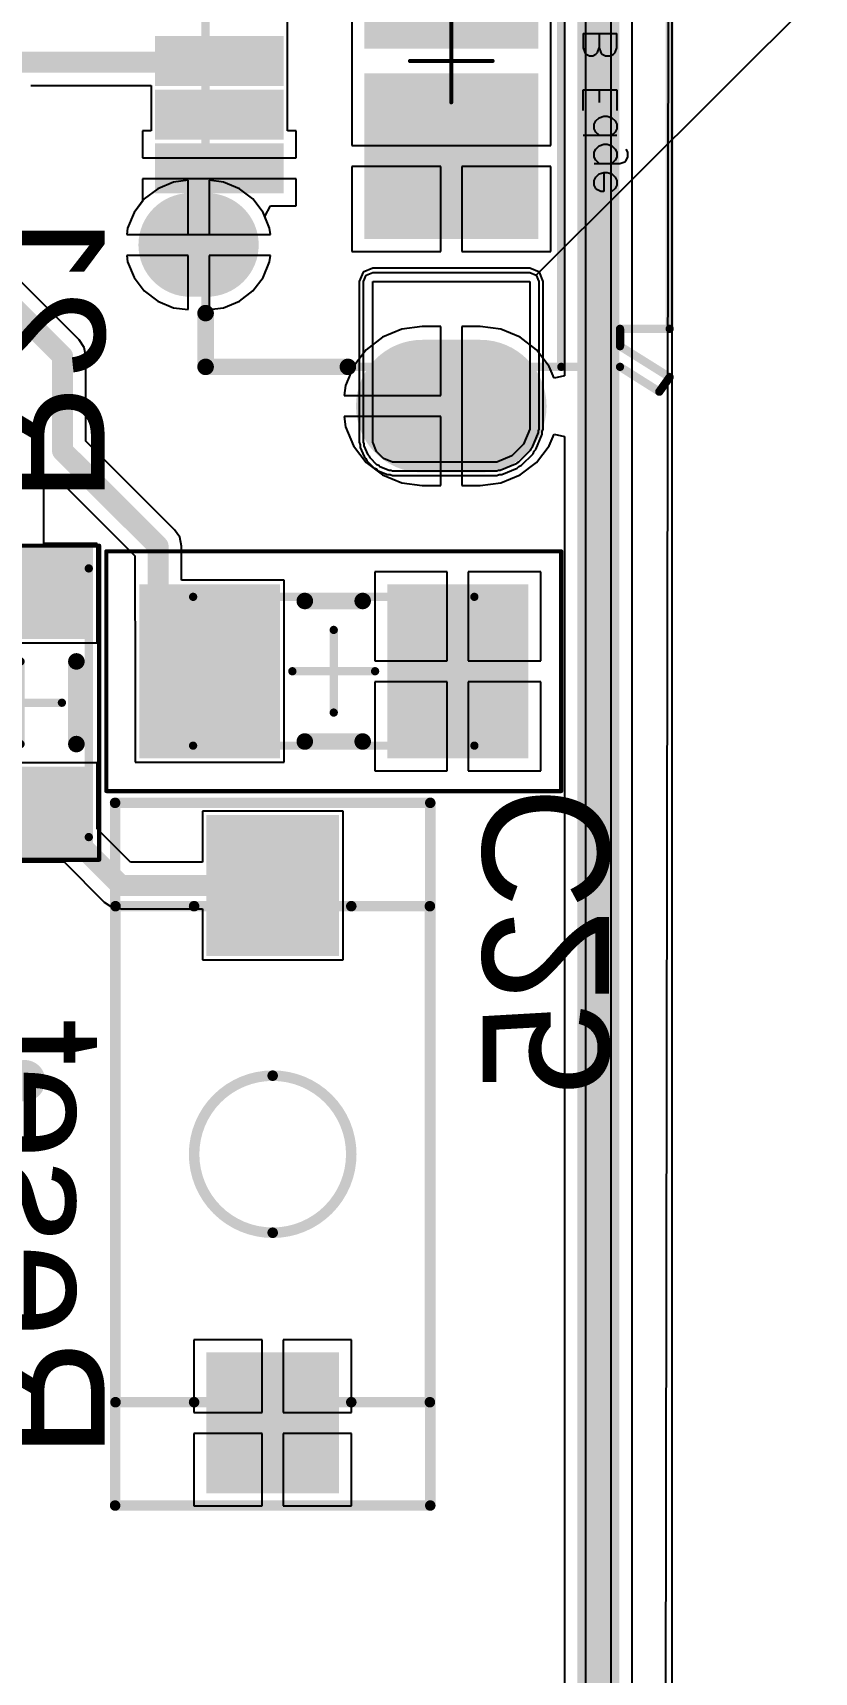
# Model space of a CAD drawing. Header units: millimetres. Extents: x 0 to 5455, y 0 to 5455.
# Drawn here: x 33.17 to 42.61, y 31.71 to 51.54 of the extents above; entities that cross this region are included whole.
import ezdxf

# ---------------------------------------------------------------- set-up
doc = ezdxf.new("R2010")
doc.units = ezdxf.units.MM
for name, color, linetype in [('BottomLayer', 5, 'Continuous'), ('BottomOverlay', 54, 'Continuous'), ('BottomPaste', 16, 'Continuous'), ('BottomSolder', 6, 'Continuous'), ('Mechanical13', 56, 'Continuous'), ('Mechanical15', 56, 'Continuous'), ('Mechanical2', 216, 'Continuous'), ('MultiLayer', 9, 'Continuous'), ('PadHoleLayer', 156, 'Continuous'), ('TopLayer', 1, 'Continuous'), ('TopSolder', 216, 'Continuous')]:
    doc.layers.add(name, color=color, linetype=linetype)

# ---------------------------------------------------------------- blocks, each defined once
blk = doc.blocks.new('TXC_9C_2_V_B_2')
at = {"layer": 'BottomLayer'}
for points in [[(-2, 1), (-2, -1), (-7.5, -1), (-7.5, 1)], [(7.5, 1), (7.5, -1), (2, -1), (2, 1)]]:
    blk.add_hatch(color=5, dxfattribs=at).paths.add_polyline_path(points)
at = {"layer": 'BottomPaste'}
for points in [[(-2, 1), (-2, -1), (-7.5, -1), (-7.5, 1)], [(7.5, 1), (7.5, -1), (2, -1), (2, 1)]]:
    blk.add_hatch(color=16, dxfattribs=at).paths.add_polyline_path(points)
at = {"layer": 'BottomSolder'}
for points in [[(-1.898, 1.102), (-1.898, -1.102), (-7.602, -1.102), (-7.602, 1.102)], [(7.602, 1.102), (7.602, -1.102), (1.898, -1.102), (1.898, 1.102)]]:
    blk.add_hatch(color=6, dxfattribs=at).paths.add_polyline_path(points)
at = {"layer": 'BottomOverlay', "const_width": 0.2}
for points in [[(5.7, 2.4), (-5.7, 2.4)], [(-5.7, 2.4), (-5.7, 1.4)], [(5.7, 2.4), (5.7, 1.4)], [(-5.7, -1.4), (-5.7, -2.4)], [(5.7, -1.4), (5.7, -2.4)], [(5.7, -2.4), (-5.7, -2.4)]]:
    blk.add_lwpolyline(points, dxfattribs=at)
at = {"layer": 'BottomOverlay'}
for points, const_width in [([(-5.75, 2.4, 1), (-5.65, 2.4, 1)], 0.1), ([(-5.75, 2.4, 1), (-5.65, 2.4, 1)], 0.1), ([(5.65, 2.4, 1), (5.75, 2.4, 1)], 0.1), ([(5.65, 2.4, 1), (5.75, 2.4, 1)], 0.1), ([(-5.75, 1.4, 1), (-5.65, 1.4, 1)], 0.1), ([(5.65, 1.4, 1), (5.75, 1.4, 1)], 0.1), ([(-7.925, 0, 1), (-8.175, 0, 1)], 0.25), ([(-8.238, 0, 1), (-8.113, 0, 1)], 0.125), ([(-7.987, 0, 1), (-7.863, 0, 1)], 0.125), ([(-5.75, -1.4, 1), (-5.65, -1.4, 1)], 0.1), ([(5.65, -1.4, 1), (5.75, -1.4, 1)], 0.1), ([(-5.75, -2.4, 1), (-5.65, -2.4, 1)], 0.1), ([(-5.75, -2.4, 1), (-5.65, -2.4, 1)], 0.1), ([(5.65, -2.4, 1), (5.75, -2.4, 1)], 0.1), ([(5.65, -2.4, 1), (5.75, -2.4, 1)], 0.1)]:
    blk.add_lwpolyline(points, format="xyb", close=True, dxfattribs=dict(at, const_width=const_width))
at = {"layer": 'Mechanical13', "const_width": 0.1}
for points in [[(-5.7, 2.4), (-5.7, -2.4)], [(5.7, 2.4), (-5.7, 2.4)], [(5.7, 2.4), (5.7, -2.4)], [(5.7, -2.4), (-5.7, -2.4)]]:
    blk.add_lwpolyline(points, dxfattribs=at)
at = {"layer": 'Mechanical13', "const_width": 0.05}
for points in [[(-5.725, 2.4, 1), (-5.675, 2.4, 1)], [(-5.725, 2.4, 1), (-5.675, 2.4, 1)], [(5.675, 2.4, 1), (5.725, 2.4, 1)], [(5.675, 2.4, 1), (5.725, 2.4, 1)], [(-5.725, -2.4, 1), (-5.675, -2.4, 1)], [(-5.725, -2.4, 1), (-5.675, -2.4, 1)], [(5.675, -2.4, 1), (5.725, -2.4, 1)], [(5.675, -2.4, 1), (5.725, -2.4, 1)]]:
    blk.add_lwpolyline(points, format="xyb", close=True, dxfattribs=at)
at = {"layer": 'Mechanical15'}
for points, const_width in [([(-7.6, 2.5), (-7.6, -2.5)], 0.05), ([(7.6, 2.5), (-7.6, 2.5)], 0.05), ([(7.6, 2.5), (7.6, -2.5)], 0.05), ([(0, 0.5), (0, -0.5)], 0.1), ([(0.5, 0), (-0.5, 0)], 0.1), ([(7.6, -2.5), (-7.6, -2.5)], 0.05)]:
    blk.add_lwpolyline(points, dxfattribs=dict(at, const_width=const_width))
for points, const_width in [([(-7.612, 2.5, 1), (-7.588, 2.5, 1)], 0.025), ([(-7.612, 2.5, 1), (-7.588, 2.5, 1)], 0.025), ([(7.588, 2.5, 1), (7.612, 2.5, 1)], 0.025), ([(7.588, 2.5, 1), (7.612, 2.5, 1)], 0.025), ([(-0.025, 0.5, 1), (0.025, 0.5, 1)], 0.05), ([(-0.525, 0, 1), (-0.475, 0, 1)], 0.05), ([(0.475, 0, 1), (0.525, 0, 1)], 0.05), ([(-0.025, -0.5, 1), (0.025, -0.5, 1)], 0.05), ([(-7.612, -2.5, 1), (-7.588, -2.5, 1)], 0.025), ([(-7.612, -2.5, 1), (-7.588, -2.5, 1)], 0.025), ([(7.588, -2.5, 1), (7.612, -2.5, 1)], 0.025), ([(7.588, -2.5, 1), (7.612, -2.5, 1)], 0.025)]:
    blk.add_lwpolyline(points, format="xyb", close=True, dxfattribs=dict(at, const_width=const_width))
blk = doc.blocks.new('434121025816_B_9')
at = {"layer": 'BottomLayer'}
for points in [[(-4, 0.7), (-2.5, 0.7), (-2.5, -0.7), (-4, -0.7)], [(2.5, 0.7), (4, 0.7), (4, -0.7), (2.5, -0.7)]]:
    blk.add_hatch(color=5, dxfattribs=at).paths.add_polyline_path(points)
at = {"layer": 'BottomPaste'}
for points in [[(-4, 0.7), (-2.5, 0.7), (-2.5, -0.7), (-4, -0.7)], [(2.5, 0.7), (4, 0.7), (4, -0.7), (2.5, -0.7)]]:
    blk.add_hatch(color=16, dxfattribs=at).paths.add_polyline_path(points)
at = {"layer": 'BottomSolder'}
for points in [[(-4.102, 0.802), (-2.398, 0.802), (-2.398, -0.802), (-4.102, -0.802)], [(2.398, 0.802), (4.102, 0.802), (4.102, -0.802), (2.398, -0.802)]]:
    blk.add_hatch(color=6, dxfattribs=at).paths.add_polyline_path(points)
at = {"layer": 'BottomOverlay', "const_width": 0.127}
for points in [[(-3, 1.9), (-3, 0.95)], [(-3, 1.9), (3, 1.9)], [(3, 1.9), (3, 0.95)], [(-3, -0.95), (-3, -1.9)], [(3, -0.95), (3, -1.9)], [(-3, -1.9), (3, -1.9)]]:
    blk.add_lwpolyline(points, dxfattribs=at)
at = {"layer": 'BottomOverlay'}
for points, const_width in [([(-3.032, 1.9, 1), (-2.968, 1.9, 1)], 0.0635), ([(-3.032, 1.9, 1), (-2.968, 1.9, 1)], 0.0635), ([(2.968, 1.9, 1), (3.032, 1.9, 1)], 0.0635), ([(2.968, 1.9, 1), (3.032, 1.9, 1)], 0.0635), ([(-3.032, 0.95, 1), (-2.968, 0.95, 1)], 0.0635), ([(0.95, 0, 1), (-0.95, 0, 1)], 0.127), ([(2.968, 0.95, 1), (3.032, 0.95, 1)], 0.0635), ([(-0.982, 0, 1), (-0.918, 0, 1)], 0.0635), ([(0.918, 0, 1), (0.982, 0, 1)], 0.0635), ([(-3.032, -0.95, 1), (-2.968, -0.95, 1)], 0.0635), ([(2.968, -0.95, 1), (3.032, -0.95, 1)], 0.0635), ([(-3.032, -1.9, 1), (-2.968, -1.9, 1)], 0.0635), ([(-3.032, -1.9, 1), (-2.968, -1.9, 1)], 0.0635), ([(2.968, -1.9, 1), (3.032, -1.9, 1)], 0.0635), ([(2.968, -1.9, 1), (3.032, -1.9, 1)], 0.0635)]:
    blk.add_lwpolyline(points, format="xyb", close=True, dxfattribs=dict(at, const_width=const_width))
at = {"layer": 'Mechanical13', "const_width": 0.127}
for points in [[(-3, 1.9), (-3, -1.9)], [(-3, 1.9), (3, 1.9)], [(3, 1.9), (3, -1.9)], [(-3, -1.9), (3, -1.9)]]:
    blk.add_lwpolyline(points, dxfattribs=at)
at = {"layer": 'Mechanical13', "const_width": 0.0635}
for points in [[(-3.032, 1.9, 1), (-2.968, 1.9, 1)], [(-3.032, 1.9, 1), (-2.968, 1.9, 1)], [(2.968, 1.9, 1), (3.032, 1.9, 1)], [(2.968, 1.9, 1), (3.032, 1.9, 1)], [(-3.032, -1.9, 1), (-2.968, -1.9, 1)], [(-3.032, -1.9, 1), (-2.968, -1.9, 1)], [(2.968, -1.9, 1), (3.032, -1.9, 1)], [(2.968, -1.9, 1), (3.032, -1.9, 1)]]:
    blk.add_lwpolyline(points, format="xyb", close=True, dxfattribs=at)
at = {"layer": 'Mechanical15', "const_width": 0.127}
for points in [[(-4.25, 1.905), (4.25, 1.905)], [(-4.25, 1.905), (-4.25, -1.905)], [(4.25, 1.905), (4.25, -1.905)], [(-4.25, -1.905), (4.25, -1.905)]]:
    blk.add_lwpolyline(points, dxfattribs=at)
at = {"layer": 'Mechanical15', "const_width": 0.0635}
for points in [[(-4.282, 1.905, 1), (-4.218, 1.905, 1)], [(-4.282, 1.905, 1), (-4.218, 1.905, 1)], [(4.218, 1.905, 1), (4.282, 1.905, 1)], [(4.218, 1.905, 1), (4.282, 1.905, 1)], [(-4.282, -1.905, 1), (-4.218, -1.905, 1)], [(-4.282, -1.905, 1), (-4.218, -1.905, 1)], [(4.218, -1.905, 1), (4.282, -1.905, 1)], [(4.218, -1.905, 1), (4.282, -1.905, 1)]]:
    blk.add_lwpolyline(points, format="xyb", close=True, dxfattribs=at)
blk = doc.blocks.new('RESC3216X70X50LL05T20_B_10')
at = {"layer": 'BottomLayer'}
for points in [[(-0.875, 0.775), (-0.875, -0.775), (-1.775, -0.775), (-1.775, 0.775)], [(1.775, 0.775), (1.775, -0.775), (0.875, -0.775), (0.875, 0.775)]]:
    blk.add_hatch(color=5, dxfattribs=at).paths.add_polyline_path(points)
at = {"layer": 'BottomPaste'}
for points in [[(-0.875, 0.775), (-0.875, -0.775), (-1.775, -0.775), (-1.775, 0.775)], [(1.775, 0.775), (1.775, -0.775), (0.875, -0.775), (0.875, 0.775)]]:
    blk.add_hatch(color=16, dxfattribs=at).paths.add_polyline_path(points)
at = {"layer": 'BottomSolder'}
for points in [[(-0.773, 0.877), (-0.773, -0.877), (-1.877, -0.877), (-1.877, 0.877)], [(1.877, 0.877), (1.877, -0.877), (0.773, -0.877), (0.773, 0.877)]]:
    blk.add_hatch(color=6, dxfattribs=at).paths.add_polyline_path(points)
at = {"layer": 'BottomOverlay', "const_width": 0.2}
for points in [[(0.5, 0.675), (-0.5, 0.675)], [(0.5, -0.675), (-0.5, -0.675)]]:
    blk.add_lwpolyline(points, dxfattribs=at)
at = {"layer": 'BottomOverlay', "const_width": 0.1}
for points in [[(-0.55, 0.675, 1), (-0.45, 0.675, 1)], [(0.45, 0.675, 1), (0.55, 0.675, 1)], [(-0.55, -0.675, 1), (-0.45, -0.675, 1)], [(0.45, -0.675, 1), (0.55, -0.675, 1)]]:
    blk.add_lwpolyline(points, format="xyb", close=True, dxfattribs=at)
at = {"layer": 'Mechanical13', "const_width": 0.1}
for points in [[(1.625, 0.825), (-1.625, 0.825)], [(-1.625, -0.825), (-1.625, 0.825)], [(1.625, -0.825), (1.625, 0.825)], [(1.625, -0.825), (-1.625, -0.825)]]:
    blk.add_lwpolyline(points, dxfattribs=at)
at = {"layer": 'Mechanical13', "const_width": 0.05}
for points in [[(-1.65, 0.825, 1), (-1.6, 0.825, 1)], [(-1.65, 0.825, 1), (-1.6, 0.825, 1)], [(1.6, 0.825, 1), (1.65, 0.825, 1)], [(1.6, 0.825, 1), (1.65, 0.825, 1)], [(-1.65, -0.825, 1), (-1.6, -0.825, 1)], [(-1.65, -0.825, 1), (-1.6, -0.825, 1)], [(1.6, -0.825, 1), (1.65, -0.825, 1)], [(1.6, -0.825, 1), (1.65, -0.825, 1)]]:
    blk.add_lwpolyline(points, format="xyb", close=True, dxfattribs=at)
at = {"layer": 'Mechanical15'}
for points, const_width in [([(1.9, 0.95), (-1.9, 0.95)], 0.05), ([(-1.9, -0.95), (-1.9, 0.95)], 0.05), ([(1.9, -0.95), (1.9, 0.95)], 0.05), ([(0, -0.5), (0, 0.5)], 0.1), ([(0.5, 0), (-0.5, 0)], 0.1), ([(1.9, -0.95), (-1.9, -0.95)], 0.05)]:
    blk.add_lwpolyline(points, dxfattribs=dict(at, const_width=const_width))
for points, const_width in [([(-1.913, 0.95, 1), (-1.888, 0.95, 1)], 0.025), ([(-1.913, 0.95, 1), (-1.888, 0.95, 1)], 0.025), ([(1.887, 0.95, 1), (1.912, 0.95, 1)], 0.025), ([(1.887, 0.95, 1), (1.912, 0.95, 1)], 0.025), ([(-0.025, 0.5, 1), (0.025, 0.5, 1)], 0.05), ([(-0.525, 0, 1), (-0.475, 0, 1)], 0.05), ([(0.475, 0, 1), (0.525, 0, 1)], 0.05), ([(-0.025, -0.5, 1), (0.025, -0.5, 1)], 0.05), ([(-1.913, -0.95, 1), (-1.888, -0.95, 1)], 0.025), ([(-1.913, -0.95, 1), (-1.888, -0.95, 1)], 0.025), ([(1.887, -0.95, 1), (1.912, -0.95, 1)], 0.025), ([(1.887, -0.95, 1), (1.912, -0.95, 1)], 0.025)]:
    blk.add_lwpolyline(points, format="xyb", close=True, dxfattribs=dict(at, const_width=const_width))
blk = doc.blocks.new('629105150921_B_23')
at = {"layer": 'BottomLayer'}
for points in [[(-2.05, 0.95), (-0.25, 0.95), (-0.25, -0.95), (-2.05, -0.95)], [(0.25, 0.95), (2.05, 0.95), (2.05, -0.95), (0.25, -0.95)], [(-0.2, -2.13), (0.2, -2.13), (0.2, -3.48), (-0.2, -3.48)], [(0.45, -2.13), (0.85, -2.13), (0.85, -3.48), (0.45, -3.48)], [(1.1, -2.13), (1.5, -2.13), (1.5, -3.48), (1.1, -3.48)]]:
    blk.add_hatch(color=5, dxfattribs=at).paths.add_polyline_path(points)
h = blk.add_hatch(color=5, dxfattribs=at)
edge = h.paths.add_edge_path()
edge.add_arc((2.225, -3.155), 0.525, 180, 360)
edge.add_line((2.75, -3.155), (2.75, -2.955))
edge.add_arc((2.225, -2.955), 0.525, 0, 180)
edge.add_line((1.7, -2.955), (1.7, -3.155))
at = {"layer": 'BottomPaste'}
for points in [[(-2.05, 0.95), (-0.25, 0.95), (-0.25, -0.95), (-2.05, -0.95)], [(0.25, 0.95), (2.05, 0.95), (2.05, -0.95), (0.25, -0.95)], [(-0.2, -2.13), (0.2, -2.13), (0.2, -3.48), (-0.2, -3.48)], [(0.45, -2.13), (0.85, -2.13), (0.85, -3.48), (0.45, -3.48)], [(1.1, -2.13), (1.5, -2.13), (1.5, -3.48), (1.1, -3.48)]]:
    blk.add_hatch(color=16, dxfattribs=at).paths.add_polyline_path(points)
at = {"layer": 'BottomSolder'}
for points in [[(-2.152, 1.052), (-0.148, 1.052), (-0.148, -1.052), (-2.152, -1.052)], [(0.148, 1.052), (2.152, 1.052), (2.152, -1.052), (0.148, -1.052)], [(-0.302, -2.028), (0.302, -2.028), (0.302, -3.582), (-0.302, -3.582)], [(0.348, -2.028), (0.952, -2.028), (0.952, -3.582), (0.348, -3.582)], [(0.998, -2.028), (1.602, -2.028), (1.602, -3.582), (0.998, -3.582)]]:
    blk.add_hatch(color=6, dxfattribs=at).paths.add_polyline_path(points)
h = blk.add_hatch(color=6, dxfattribs=at)
edge = h.paths.add_edge_path()
edge.add_arc((2.225, -3.155), 0.627, 180, 360)
edge.add_line((2.852, -3.155), (2.852, -2.955))
edge.add_arc((2.225, -2.955), 0.627, 0, 180)
edge.add_line((1.598, -2.955), (1.598, -3.155))
at = {"layer": 'MultiLayer'}
h = blk.add_hatch(color=9, dxfattribs=at)
edge = h.paths.add_edge_path()
edge.add_arc((2.225, -3.155), 0.525, 180, 360)
edge.add_line((2.75, -3.155), (2.75, -2.955))
edge.add_arc((2.225, -2.955), 0.525, 0, 180)
edge.add_line((1.7, -2.955), (1.7, -3.155))
at = {"layer": 'PadHoleLayer'}
h = blk.add_hatch(color=156, dxfattribs=at)
edge = h.paths.add_edge_path()
edge.add_arc((4.175, 0.338), 0.412, 0, 180)
edge.add_line((3.763, 0.338), (3.763, -0.338))
edge.add_arc((4.175, -0.338), 0.412, 180, 360)
edge.add_line((4.587, -0.338), (4.587, 0.338))
h = blk.add_hatch(color=156, dxfattribs=at)
edge = h.paths.add_edge_path()
edge.add_arc((2.225, -2.955), 0.325, 0, 180)
edge.add_line((1.9, -2.955), (1.9, -3.155))
edge.add_arc((2.225, -3.155), 0.325, 180, 360)
edge.add_line((2.55, -3.155), (2.55, -2.955))
at = {"layer": 'TopLayer'}
h = blk.add_hatch(color=1, dxfattribs=at)
edge = h.paths.add_edge_path()
edge.add_arc((4.175, 0.35), 0.7, 0, 180)
edge.add_line((3.475, 0.35), (3.475, -0.35))
edge.add_arc((4.175, -0.35), 0.7, 180, 360)
edge.add_line((4.875, -0.35), (4.875, 0.35))
h = blk.add_hatch(color=1, dxfattribs=at)
edge = h.paths.add_edge_path()
edge.add_arc((2.225, -3.155), 0.525, 180, 360)
edge.add_line((2.75, -3.155), (2.75, -2.955))
edge.add_arc((2.225, -2.955), 0.525, 0, 180)
edge.add_line((1.7, -2.955), (1.7, -3.155))
at = {"layer": 'TopSolder'}
h = blk.add_hatch(color=216, dxfattribs=at)
edge = h.paths.add_edge_path()
edge.add_arc((4.175, 0.35), 0.802, 0, 180)
edge.add_line((3.373, 0.35), (3.373, -0.35))
edge.add_arc((4.175, -0.35), 0.802, 180, 360)
edge.add_line((4.977, -0.35), (4.977, 0.35))
h = blk.add_hatch(color=216, dxfattribs=at)
edge = h.paths.add_edge_path()
edge.add_arc((2.225, -3.155), 0.627, 180, 360)
edge.add_line((2.852, -3.155), (2.852, -2.955))
edge.add_arc((2.225, -2.955), 0.627, 0, 180)
edge.add_line((1.598, -2.955), (1.598, -3.155))
at = {"layer": 'BottomLayer'}
for p, q in [((2.668, 0.95), (4.353, 0.95)), ((2.668, -0.95), (2.668, 0.95)), ((4.353, 0.95), (4.452, 0.95)), ((4.452, 0.95), (4.636, 0.874)), ((4.636, 0.874), (4.776, 0.733)), ((4.776, 0.733), (4.852, 0.549)), ((4.852, 0.549), (4.852, 0.45)), ((4.852, 0.45), (4.852, 0.45)), ((4.852, 0.45), (4.852, -0.65)), ((4.852, -0.71), (4.807, -0.82)), ((4.852, -0.65), (4.852, -0.71)), ((4.553, -0.95), (2.668, -0.95)), ((4.612, -0.95), (4.553, -0.95)), ((4.553, -0.95), (4.553, -0.95)), ((4.722, -0.904), (4.612, -0.95)), ((4.807, -0.82), (4.722, -0.904))]:
    blk.add_line(p, q, dxfattribs=at)
at = {"layer": 'BottomOverlay', "const_width": 0.2}
for points in [[(3.7, -2.97), (3.7, -1.25)], [(3.7, -2.97), (3.05, -2.97)]]:
    blk.add_lwpolyline(points, dxfattribs=at)
at = {"layer": 'BottomOverlay', "const_width": 0.1}
for points in [[(3.65, -1.25, 1), (3.75, -1.25, 1)], [(3, -2.97, 1), (3.1, -2.97, 1)], [(3.65, -2.97, 1), (3.75, -2.97, 1)], [(3.65, -2.97, 1), (3.75, -2.97, 1)]]:
    blk.add_lwpolyline(points, format="xyb", close=True, dxfattribs=at)
at = {"layer": 'BottomSolder'}
for p, q in [((2.59, 1.028), (-5403.411, 5416.381)), ((2.558, 0.95), (2.59, 1.028)), ((2.59, 1.028), (2.668, 1.06)), ((2.668, 1.06), (4.353, 1.06)), ((4.353, 1.06), (4.452, 1.06)), ((4.452, 1.06), (4.472, 1.052)), ((4.472, 1.052), (4.494, 1.052)), ((4.494, 1.052), (4.678, 0.975)), ((2.558, -0.95), (2.558, 0.95)), ((4.678, 0.975), (4.693, 0.96)), ((4.693, 0.96), (4.713, 0.952)), ((4.713, 0.952), (4.854, 0.811)), ((4.854, 0.811), (4.863, 0.791)), ((4.863, 0.791), (4.878, 0.775)), ((4.878, 0.775), (4.954, 0.592)), ((4.954, 0.592), (4.954, 0.57)), ((4.954, 0.57), (4.962, 0.549)), ((4.962, 0.549), (4.962, -0.71)), ((4.954, -0.752), (4.908, -0.862)), ((4.962, -0.71), (4.954, -0.73)), ((4.954, -0.73), (4.954, -0.752)), ((2.59, -1.028), (2.558, -0.95)), ((4.78, -0.99), (4.765, -1.006)), ((4.8, -0.982), (4.78, -0.99)), ((4.885, -0.898), (4.8, -0.982)), ((4.893, -0.877), (4.885, -0.898)), ((4.908, -0.862), (4.893, -0.877)), ((2.668, -1.06), (2.59, -1.028)), ((4.553, -1.06), (2.668, -1.06)), ((4.612, -1.06), (4.553, -1.06)), ((4.632, -1.052), (4.612, -1.06)), ((4.654, -1.052), (4.632, -1.052)), ((4.765, -1.006), (4.654, -1.052))]:
    blk.add_line(p, q, dxfattribs=at)
at = {"layer": 'Mechanical13', "const_width": 0.1}
for points in [[(3.24, 2.64), (-3.24, 2.64)], [(3.24, 2.04), (3.24, 2.64)], [(3.45, 2.04), (3.825, 2.64)], [(4, 2.515), (3.825, 2.64)], [(3.7, 2.04), (4, 2.515)], [(3.45, 2.04), (3.24, 2.04)], [(3.7, -2.97), (3.7, 2.04)], [(3.7, -2.97), (-3.7, -2.97)]]:
    blk.add_lwpolyline(points, dxfattribs=at)
at = {"layer": 'Mechanical13', "const_width": 0.05}
for points in [[(3.215, 2.64, 1), (3.265, 2.64, 1)], [(3.215, 2.64, 1), (3.265, 2.64, 1)], [(3.8, 2.64, 1), (3.85, 2.64, 1)], [(3.8, 2.64, 1), (3.85, 2.64, 1)], [(3.975, 2.515, 1), (4.025, 2.515, 1)], [(3.975, 2.515, 1), (4.025, 2.515, 1)], [(3.215, 2.04, 1), (3.265, 2.04, 1)], [(3.215, 2.04, 1), (3.265, 2.04, 1)], [(3.425, 2.04, 1), (3.475, 2.04, 1)], [(3.425, 2.04, 1), (3.475, 2.04, 1)], [(3.675, 2.04, 1), (3.725, 2.04, 1)], [(3.675, 2.04, 1), (3.725, 2.04, 1)], [(3.675, -2.97, 1), (3.725, -2.97, 1)], [(3.675, -2.97, 1), (3.725, -2.97, 1)]]:
    blk.add_lwpolyline(points, format="xyb", close=True, dxfattribs=at)
at = {"layer": 'Mechanical15', "const_width": 0.05}
for points in [[(0, -0.5), (0, 0.5)], [(0.5, 0), (-0.5, 0)]]:
    blk.add_lwpolyline(points, dxfattribs=at)
at = {"layer": 'Mechanical15', "const_width": 0.025}
for points in [[(-0.012, 0.5, 1), (0.012, 0.5, 1)], [(0.487, 0, 1), (0.512, 0, 1)], [(-0.012, -0.5, 1), (0.012, -0.5, 1)]]:
    blk.add_lwpolyline(points, format="xyb", close=True, dxfattribs=at)
at = {"layer": 'Mechanical2'}
for p, q in [((-0.334, 1.594), (-0.334, 2)), ((-0.16, 2), (-0.334, 2)), ((-0.102, 1.981), (-0.16, 2)), ((0.347, 1.594), (0.347, 2)), ((0.347, 2), (0.599, 2)), ((0.725, 1.981), (0.763, 2)), ((0.763, 2), (0.821, 2)), ((0.821, 2), (0.86, 1.981)), ((0.899, 1.594), (0.899, 2)), ((1.104, 2.135), (1.065, 2.116)), ((1.065, 1.981), (1.104, 2)), ((1.162, 2.135), (1.104, 2.135)), ((1.104, 2), (1.162, 2)), ((1.201, 2.116), (1.162, 2.135)), ((1.162, 2), (1.201, 1.981)), ((1.22, 2.097), (1.201, 2.116)), ((1.239, 2.039), (1.22, 2.097)), ((1.239, 1.729), (1.239, 2.039)), ((1.406, 1.981), (1.444, 2)), ((1.444, 2), (1.502, 2)), ((1.502, 2), (1.541, 1.981)), ((-0.334, 1.787), (-0.16, 1.787)), ((-0.16, 1.787), (-0.102, 1.807)), ((-0.102, 1.768), (-0.16, 1.787)), ((-0.082, 1.961), (-0.102, 1.981)), ((-0.102, 1.807), (-0.082, 1.826)), ((-0.063, 1.923), (-0.082, 1.961)), ((-0.082, 1.826), (-0.063, 1.865)), ((-0.063, 1.865), (-0.063, 1.923)), ((0.347, 1.787), (0.502, 1.787)), ((0.666, 1.884), (0.686, 1.942)), ((0.666, 1.845), (0.666, 1.884)), ((0.686, 1.787), (0.666, 1.845)), ((0.686, 1.942), (0.725, 1.981)), ((0.725, 1.748), (0.686, 1.787)), ((0.86, 1.981), (0.899, 1.942)), ((0.899, 1.787), (0.86, 1.748)), ((1.007, 1.884), (1.026, 1.942)), ((1.007, 1.845), (1.007, 1.884)), ((1.026, 1.787), (1.007, 1.845)), ((1.026, 1.942), (1.065, 1.981)), ((1.065, 1.748), (1.026, 1.787)), ((1.201, 1.981), (1.239, 1.942)), ((1.239, 1.787), (1.201, 1.748)), ((1.348, 1.884), (1.367, 1.942)), ((1.348, 1.845), (1.348, 1.884)), ((1.348, 1.845), (1.58, 1.845)), ((1.367, 1.787), (1.348, 1.845)), ((1.367, 1.942), (1.406, 1.981)), ((1.406, 1.748), (1.367, 1.787)), ((1.541, 1.981), (1.58, 1.942)), ((1.58, 1.807), (1.56, 1.768)), ((1.58, 1.845), (1.58, 1.807)), ((-0.334, 1.594), (-0.16, 1.594)), ((-0.16, 1.594), (-0.102, 1.613)), ((-0.082, 1.748), (-0.102, 1.768)), ((-0.102, 1.613), (-0.082, 1.632)), ((-0.063, 1.71), (-0.082, 1.748)), ((-0.082, 1.632), (-0.063, 1.671)), ((-0.063, 1.671), (-0.063, 1.71)), ((0.599, 1.594), (0.347, 1.594)), ((0.763, 1.729), (0.725, 1.748)), ((0.821, 1.729), (0.763, 1.729)), ((0.86, 1.748), (0.821, 1.729)), ((1.104, 1.729), (1.065, 1.748)), ((1.162, 1.729), (1.104, 1.729)), ((1.201, 1.748), (1.162, 1.729)), ((1.444, 1.729), (1.406, 1.748)), ((1.502, 1.729), (1.444, 1.729)), ((1.541, 1.748), (1.502, 1.729)), ((1.56, 1.768), (1.541, 1.748))]:
    blk.add_line(p, q, dxfattribs=at)
at = {"layer": 'Mechanical2', "const_width": 0.1}
blk.add_lwpolyline([(3.7, 1.33), (-3.7, 1.33)], dxfattribs=at)
at = {"layer": 'Mechanical2', "const_width": 0.05}
blk.add_lwpolyline([(3.675, 1.33, 1), (3.725, 1.33, 1)], format="xyb", close=True, dxfattribs=at)
blk = doc.blocks.new('CAPC3216X180X50ML20T25_B_25')
at = {"layer": 'BottomLayer'}
for points in [[(-0.75, 0.95), (-0.75, -0.95), (-2.25, -0.95), (-2.25, 0.95)], [(2.25, 0.95), (2.25, -0.95), (0.75, -0.95), (0.75, 0.95)]]:
    blk.add_hatch(color=5, dxfattribs=at).paths.add_polyline_path(points)
at = {"layer": 'BottomPaste'}
for points in [[(-0.75, 0.95), (-0.75, -0.95), (-2.25, -0.95), (-2.25, 0.95)], [(2.25, 0.95), (2.25, -0.95), (0.75, -0.95), (0.75, 0.95)]]:
    blk.add_hatch(color=16, dxfattribs=at).paths.add_polyline_path(points)
at = {"layer": 'BottomSolder'}
for points in [[(-0.648, 1.052), (-0.648, -1.052), (-2.352, -1.052), (-2.352, 1.052)], [(2.352, 1.052), (2.352, -1.052), (0.648, -1.052), (0.648, 1.052)]]:
    blk.add_hatch(color=6, dxfattribs=at).paths.add_polyline_path(points)
at = {"layer": 'BottomOverlay', "const_width": 0.2}
for points in [[(-0.35, 0.85), (0.35, 0.85)], [(-0.35, -0.85), (0.35, -0.85)]]:
    blk.add_lwpolyline(points, dxfattribs=at)
at = {"layer": 'BottomOverlay', "const_width": 0.1}
for points in [[(-0.4, 0.85, 1), (-0.3, 0.85, 1)], [(0.3, 0.85, 1), (0.4, 0.85, 1)], [(-0.4, -0.85, 1), (-0.3, -0.85, 1)], [(0.3, -0.85, 1), (0.4, -0.85, 1)]]:
    blk.add_lwpolyline(points, format="xyb", close=True, dxfattribs=at)
at = {"layer": 'Mechanical13', "const_width": 0.1}
for points in [[(-1.7, 0.9), (1.7, 0.9)], [(-1.7, -0.9), (-1.7, 0.9)], [(1.7, -0.9), (1.7, 0.9)], [(-1.7, -0.9), (1.7, -0.9)]]:
    blk.add_lwpolyline(points, dxfattribs=at)
at = {"layer": 'Mechanical13', "const_width": 0.05}
for points in [[(-1.725, 0.9, 1), (-1.675, 0.9, 1)], [(-1.725, 0.9, 1), (-1.675, 0.9, 1)], [(1.675, 0.9, 1), (1.725, 0.9, 1)], [(1.675, 0.9, 1), (1.725, 0.9, 1)], [(-1.725, -0.9, 1), (-1.675, -0.9, 1)], [(-1.725, -0.9, 1), (-1.675, -0.9, 1)], [(1.675, -0.9, 1), (1.725, -0.9, 1)], [(1.675, -0.9, 1), (1.725, -0.9, 1)]]:
    blk.add_lwpolyline(points, format="xyb", close=True, dxfattribs=at)
at = {"layer": 'Mechanical15'}
for points, const_width in [([(-2.75, 1.45), (2.75, 1.45)], 0.05), ([(-2.75, -1.45), (-2.75, 1.45)], 0.05), ([(2.75, -1.45), (2.75, 1.45)], 0.05), ([(0, -0.5), (0, 0.5)], 0.1), ([(-0.5, 0), (0.5, 0)], 0.1), ([(-2.75, -1.45), (2.75, -1.45)], 0.05)]:
    blk.add_lwpolyline(points, dxfattribs=dict(at, const_width=const_width))
for points, const_width in [([(-2.762, 1.45, 1), (-2.738, 1.45, 1)], 0.025), ([(-2.762, 1.45, 1), (-2.738, 1.45, 1)], 0.025), ([(2.738, 1.45, 1), (2.762, 1.45, 1)], 0.025), ([(2.738, 1.45, 1), (2.762, 1.45, 1)], 0.025), ([(-0.025, 0.5, 1), (0.025, 0.5, 1)], 0.05), ([(-0.525, 0, 1), (-0.475, 0, 1)], 0.05), ([(0.475, 0, 1), (0.525, 0, 1)], 0.05), ([(-0.025, -0.5, 1), (0.025, -0.5, 1)], 0.05), ([(-2.762, -1.45, 1), (-2.738, -1.45, 1)], 0.025), ([(-2.762, -1.45, 1), (-2.738, -1.45, 1)], 0.025), ([(2.738, -1.45, 1), (2.762, -1.45, 1)], 0.025), ([(2.738, -1.45, 1), (2.762, -1.45, 1)], 0.025)]:
    blk.add_lwpolyline(points, format="xyb", close=True, dxfattribs=dict(at, const_width=const_width))

msp = doc.modelspace()

# ---------------------------------------------------------------- linework, layer by layer
at = {"layer": 'BottomLayer'}
for p, q in [((40.894, 79.883), (40.894, 0)), ((39.85, 56.779), (39.85, 27.549)), ((40.414, 27.432), (40.414, 56.896)), ((37.023, 52.22), (37.023, 51.193)), ((39.431, 51.193), (39.431, 52.22)), ((36.247, 51.497), (36.247, 52.147)), ((36.247, 50.351), (36.247, 51.497)), ((37.023, 51.193), (37.023, 50.174)), ((39.431, 50.174), (39.431, 51.193)), ((33.145, 50.899), (34.597, 50.899)), ((34.597, 50.899), (34.597, 50.351)), ((34.597, 50.351), (34.493, 50.351)), ((34.493, 50.351), (34.493, 50.024)), ((36.351, 50.351), (36.247, 50.351)), ((36.351, 50.024), (36.351, 50.351)), ((37.023, 50.174), (38.227, 50.174)), ((38.227, 50.174), (39.431, 50.174)), ((34.493, 50.024), (35.422, 50.024)), ((35.422, 50.024), (36.351, 50.024)), ((38.1, 49.92), (37.023, 49.92)), ((37.023, 49.92), (37.023, 48.893)), ((38.1, 48.893), (38.1, 49.92)), ((39.431, 49.92), (38.354, 49.92)), ((38.354, 49.92), (38.354, 48.893)), ((39.431, 48.893), (39.431, 49.92)), ((35.422, 49.77), (34.493, 49.77)), ((34.493, 49.77), (34.493, 49.497)), ((36.351, 49.77), (35.422, 49.77)), ((36.351, 49.443), (36.351, 49.77)), ((34.493, 49.497), (34.392, 49.365)), ((35.973, 49.316), (36.04, 49.443)), ((36.04, 49.443), (36.351, 49.443)), ((34.392, 49.365), (34.313, 49.175)), ((36.031, 49.175), (35.973, 49.316)), ((33.728, 47.825), (32.458, 49.095)), ((34.313, 49.175), (34.303, 49.099)), ((34.303, 49.099), (35.172, 49.099)), ((35.172, 49.099), (36.041, 49.099)), ((36.041, 49.099), (36.031, 49.175)), ((35.045, 48.845), (34.303, 48.845)), ((34.303, 48.845), (34.313, 48.769)), ((35.045, 48.19), (35.045, 48.845)), ((36.041, 48.845), (35.299, 48.845)), ((35.299, 48.845), (35.299, 48.19)), ((36.031, 48.769), (36.041, 48.845)), ((37.023, 48.893), (38.1, 48.893)), ((38.354, 48.893), (39.431, 48.893)), ((34.313, 48.769), (34.392, 48.579)), ((35.952, 48.579), (36.031, 48.769)), ((37.162, 48.644), (37.115, 48.529)), ((37.277, 48.692), (37.162, 48.644)), ((39.177, 48.692), (37.277, 48.692)), ((39.292, 48.644), (39.177, 48.692)), ((39.339, 48.529), (39.292, 48.644)), ((34.392, 48.579), (34.516, 48.416)), ((34.516, 48.416), (34.679, 48.292)), ((35.665, 48.292), (35.828, 48.416)), ((35.828, 48.416), (35.952, 48.579)), ((37.115, 48.529), (37.115, 46.585)), ((39.339, 46.745), (39.339, 48.529)), ((34.679, 48.292), (34.869, 48.213)), ((34.869, 48.213), (35.045, 48.19)), ((35.299, 48.19), (35.475, 48.213)), ((35.475, 48.213), (35.665, 48.292)), ((33.789, 47.733), (33.728, 47.825)), ((33.728, 47.825), (33.728, 47.825)), ((33.81, 47.625), (33.789, 47.733)), ((33.81, 46.599), (33.81, 47.625)), ((33.81, 47.625), (33.81, 47.625)), ((39.251, 46.499), (39.327, 46.683)), ((39.327, 46.715), (39.339, 46.745)), ((39.327, 46.683), (39.327, 46.715)), ((34.883, 45.527), (33.81, 46.599)), ((37.115, 46.585), (37.127, 46.555)), ((37.127, 46.555), (37.127, 46.523)), ((37.127, 46.523), (37.173, 46.412)), ((37.173, 46.412), (37.196, 46.39)), ((39.075, 46.306), (39.216, 46.446)), ((39.216, 46.446), (39.228, 46.476)), ((39.228, 46.476), (39.251, 46.499)), ((37.196, 46.39), (37.208, 46.36)), ((37.208, 46.36), (37.292, 46.275)), ((37.292, 46.275), (37.322, 46.263)), ((37.322, 46.263), (37.345, 46.24)), ((37.345, 46.24), (37.455, 46.194)), ((38.839, 46.194), (39.022, 46.271)), ((39.022, 46.271), (39.045, 46.293)), ((39.045, 46.293), (39.075, 46.306)), ((33.302, 46.129), (33.429, 46.181)), ((33.302, 45.359), (33.302, 46.129)), ((33.429, 46.181), (34.401, 45.21)), ((37.455, 46.194), (37.487, 46.194)), ((37.487, 46.194), (37.517, 46.182)), ((37.517, 46.182), (38.776, 46.182)), ((38.776, 46.182), (38.806, 46.194)), ((38.806, 46.194), (38.839, 46.194)), ((34.944, 45.435), (34.883, 45.527)), ((34.965, 45.327), (34.944, 45.435)), ((33.945, 45.359), (33.302, 45.359)), ((33.945, 44.159), (33.945, 45.359)), ((34.965, 44.915), (34.965, 45.327)), ((34.965, 45.327), (34.965, 45.327)), ((34.401, 45.21), (34.401, 44.438)), ((38.179, 45.019), (37.302, 45.019)), ((37.302, 45.019), (37.302, 43.942)), ((38.179, 43.942), (38.179, 45.019)), ((39.31, 45.019), (38.433, 45.019)), ((38.433, 45.019), (38.433, 43.942)), ((39.31, 43.942), (39.31, 45.019)), ((36.206, 44.915), (34.965, 44.915)), ((36.206, 42.715), (36.206, 44.915)), ((34.401, 44.438), (34.401, 44.438)), ((34.401, 44.438), (34.406, 44.411)), ((34.406, 44.411), (34.406, 42.715)), ((32.095, 44.159), (33.945, 44.159)), ((37.302, 43.942), (38.179, 43.942)), ((38.433, 43.942), (39.31, 43.942)), ((38.179, 43.688), (37.302, 43.688)), ((37.302, 43.688), (37.302, 42.611)), ((38.179, 42.611), (38.179, 43.688)), ((39.31, 43.688), (38.433, 43.688)), ((38.433, 43.688), (38.433, 42.611)), ((39.31, 42.611), (39.31, 43.688)), ((33.945, 42.709), (32.095, 42.709)), ((33.945, 41.908), (33.945, 42.709)), ((34.406, 42.715), (36.206, 42.715)), ((37.302, 42.611), (38.179, 42.611)), ((38.433, 42.611), (39.31, 42.611)), ((36.918, 42.123), (35.218, 42.123)), ((35.218, 42.123), (35.218, 41.505)), ((36.918, 40.323), (36.918, 42.123)), ((34.348, 41.505), (33.945, 41.908)), ((32.095, 41.509), (33.546, 41.509)), ((33.546, 41.509), (34.031, 41.023)), ((35.218, 41.505), (34.348, 41.505)), ((34.031, 41.023), (34.031, 41.023)), ((34.031, 41.023), (34.123, 40.962)), ((34.123, 40.962), (34.231, 40.941)), ((34.231, 40.941), (34.231, 40.941)), ((34.231, 40.941), (35.218, 40.941)), ((35.218, 40.941), (35.218, 40.323)), ((35.218, 40.323), (36.918, 40.323)), ((35.941, 35.727), (35.114, 35.727)), ((35.114, 35.727), (35.114, 34.85)), ((35.941, 34.85), (35.941, 35.727)), ((37.022, 35.727), (36.195, 35.727)), ((36.195, 35.727), (36.195, 34.85)), ((37.022, 34.85), (37.022, 35.727)), ((35.114, 34.85), (35.941, 34.85)), ((36.195, 34.85), (37.022, 34.85)), ((35.941, 34.596), (35.114, 34.596)), ((35.114, 34.596), (35.114, 33.719)), ((35.941, 33.719), (35.941, 34.596)), ((37.022, 34.596), (36.195, 34.596)), ((36.195, 34.596), (36.195, 33.719)), ((37.022, 33.719), (37.022, 34.596)), ((35.114, 33.719), (35.941, 33.719)), ((36.195, 33.719), (37.022, 33.719))]:
    msp.add_line(p, q, dxfattribs=at)
at = {"layer": 'BottomLayer', "const_width": 0.254}
for points in [[(40.132, 27.432), (40.132, 56.896)], [(33.028, 51.181), (35.422, 51.181)], [(32.258, 48.895), (33.528, 47.625)], [(33.528, 46.482), (33.528, 47.625)], [(33.528, 46.482), (34.683, 45.327)], [(34.683, 44.438), (34.683, 45.327)], [(34.683, 44.438), (35.306, 43.815)], [(33.02, 42.109), (33.345, 42.109)], [(33.345, 42.109), (34.231, 41.223)], [(34.231, 41.223), (36.068, 41.223)]]:
    msp.add_lwpolyline(points, dxfattribs=at)
at = {"layer": 'BottomLayer', "const_width": 0.127}
for points in [[(35.358, 51.181, 1), (35.485, 51.181, 1)], [(33.464, 47.625, 1), (33.592, 47.625, 1)], [(33.464, 47.625, 1), (33.592, 47.625, 1)], [(33.464, 46.482, 1), (33.592, 46.482, 1)], [(33.464, 46.482, 1), (33.592, 46.482, 1)], [(34.619, 45.327, 1), (34.746, 45.327, 1)], [(34.619, 45.327, 1), (34.746, 45.327, 1)], [(34.619, 44.438, 1), (34.746, 44.438, 1)], [(34.619, 44.438, 1), (34.746, 44.438, 1)], [(35.242, 43.815, 1), (35.37, 43.815, 1)], [(33.281, 42.109, 1), (33.408, 42.109, 1)], [(33.281, 42.109, 1), (33.408, 42.109, 1)], [(34.167, 41.223, 1), (34.294, 41.223, 1)], [(34.167, 41.223, 1), (34.294, 41.223, 1)], [(36.005, 41.223, 1), (36.132, 41.223, 1)]]:
    msp.add_lwpolyline(points, format="xyb", close=True, dxfattribs=at)
at = {"layer": 'TopLayer'}
for p, q in [((40.894, 79.793), (40.767, 0)), ((40.16, 14.478), (40.16, 56.769)), ((39.596, 55.006), (39.596, 47.388)), ((34.679, 49.652), (34.516, 49.528)), ((34.869, 49.731), (34.679, 49.652)), ((35.045, 49.754), (34.869, 49.731)), ((35.045, 49.099), (35.045, 49.754)), ((35.475, 49.731), (35.299, 49.754)), ((35.299, 49.754), (35.299, 49.099)), ((35.665, 49.652), (35.475, 49.731)), ((35.828, 49.528), (35.665, 49.652)), ((34.516, 49.528), (34.392, 49.365)), ((35.952, 49.365), (35.828, 49.528)), ((34.392, 49.365), (34.313, 49.175)), ((36.031, 49.175), (35.952, 49.365)), ((34.313, 49.175), (34.303, 49.099)), ((34.303, 49.099), (35.045, 49.099)), ((35.299, 49.099), (36.041, 49.099)), ((36.041, 49.099), (36.031, 49.175)), ((35.045, 48.845), (34.303, 48.845)), ((34.303, 48.845), (34.313, 48.769)), ((35.045, 48.19), (35.045, 48.845)), ((36.041, 48.845), (35.299, 48.845)), ((35.299, 48.845), (35.299, 48.19)), ((36.031, 48.769), (36.041, 48.845)), ((34.313, 48.769), (34.392, 48.579)), ((35.952, 48.579), (36.031, 48.769)), ((34.392, 48.579), (34.516, 48.416)), ((34.516, 48.416), (34.679, 48.292)), ((35.665, 48.292), (35.828, 48.416)), ((35.828, 48.416), (35.952, 48.579)), ((34.679, 48.292), (34.869, 48.213)), ((34.869, 48.213), (35.045, 48.19)), ((35.299, 48.19), (35.475, 48.213)), ((35.475, 48.213), (35.665, 48.292)), ((37.396, 47.855), (37.197, 47.702)), ((37.628, 47.951), (37.396, 47.855)), ((37.877, 47.984), (37.628, 47.951)), ((38.1, 47.984), (37.877, 47.984)), ((38.1, 47.149), (38.1, 47.984)), ((38.577, 47.984), (38.354, 47.984)), ((38.354, 47.984), (38.354, 47.022)), ((38.826, 47.951), (38.577, 47.984)), ((39.058, 47.855), (38.826, 47.951)), ((39.257, 47.702), (39.058, 47.855)), ((37.197, 47.702), (37.044, 47.503)), ((39.41, 47.503), (39.257, 47.702)), ((37.044, 47.503), (36.948, 47.271)), ((39.469, 47.362), (39.41, 47.503)), ((36.948, 47.271), (36.931, 47.149)), ((39.596, 47.388), (39.469, 47.362)), ((36.931, 47.149), (38.1, 47.149)), ((38.354, 47.022), (38.354, 46.06)), ((38.1, 46.895), (36.931, 46.895)), ((36.931, 46.895), (36.948, 46.773)), ((38.1, 46.06), (38.1, 46.895)), ((36.948, 46.773), (37.044, 46.541)), ((39.41, 46.541), (39.469, 46.682)), ((39.469, 46.682), (39.596, 46.656)), ((39.596, 46.656), (39.596, 14.595)), ((37.044, 46.541), (37.197, 46.342)), ((39.257, 46.342), (39.41, 46.541)), ((37.197, 46.342), (37.396, 46.189)), ((39.058, 46.189), (39.257, 46.342)), ((37.396, 46.189), (37.628, 46.093)), ((37.628, 46.093), (37.877, 46.06)), ((37.877, 46.06), (38.1, 46.06)), ((38.354, 46.06), (38.577, 46.06)), ((38.577, 46.06), (38.826, 46.093)), ((38.826, 46.093), (39.058, 46.189))]:
    msp.add_line(p, q, dxfattribs=at)
at = {"layer": 'TopLayer', "const_width": 0.254}
msp.add_lwpolyline([(39.878, 14.478), (39.878, 56.769)], dxfattribs=at)

# ---------------------------------------------------------------- block references
for name, p, rotation in [('629105150921_B_23', (38.227, 51.197), 270), ('RESC3216X70X50LL05T20_B_10', (33.02, 43.434), 270), ('CAPC3216X180X50ML20T25_B_25', (36.806, 43.815), 360), ('434121025816_B_9', (36.068, 37.973), 90), ('TXC_9C_2_V_B_2', (25.019, 38.862), 180)]:
    msp.add_blockref(name, p, dxfattribs=dict(rotation=rotation))

# ---------------------------------------------------------------- texts
at = {"layer": 'BottomOverlay', "text_generation_flag": 2}
for s, rotation, p in [('R21', 270, (32.512, 45.848)), ('C25', 90, (40.132, 42.417)), ('Reset', 270, (32.512, 34.291))]:
    msp.add_text(s, height=1.524, rotation=rotation, dxfattribs=at).set_placement(p)

doc.saveas('drawing.dxf')
